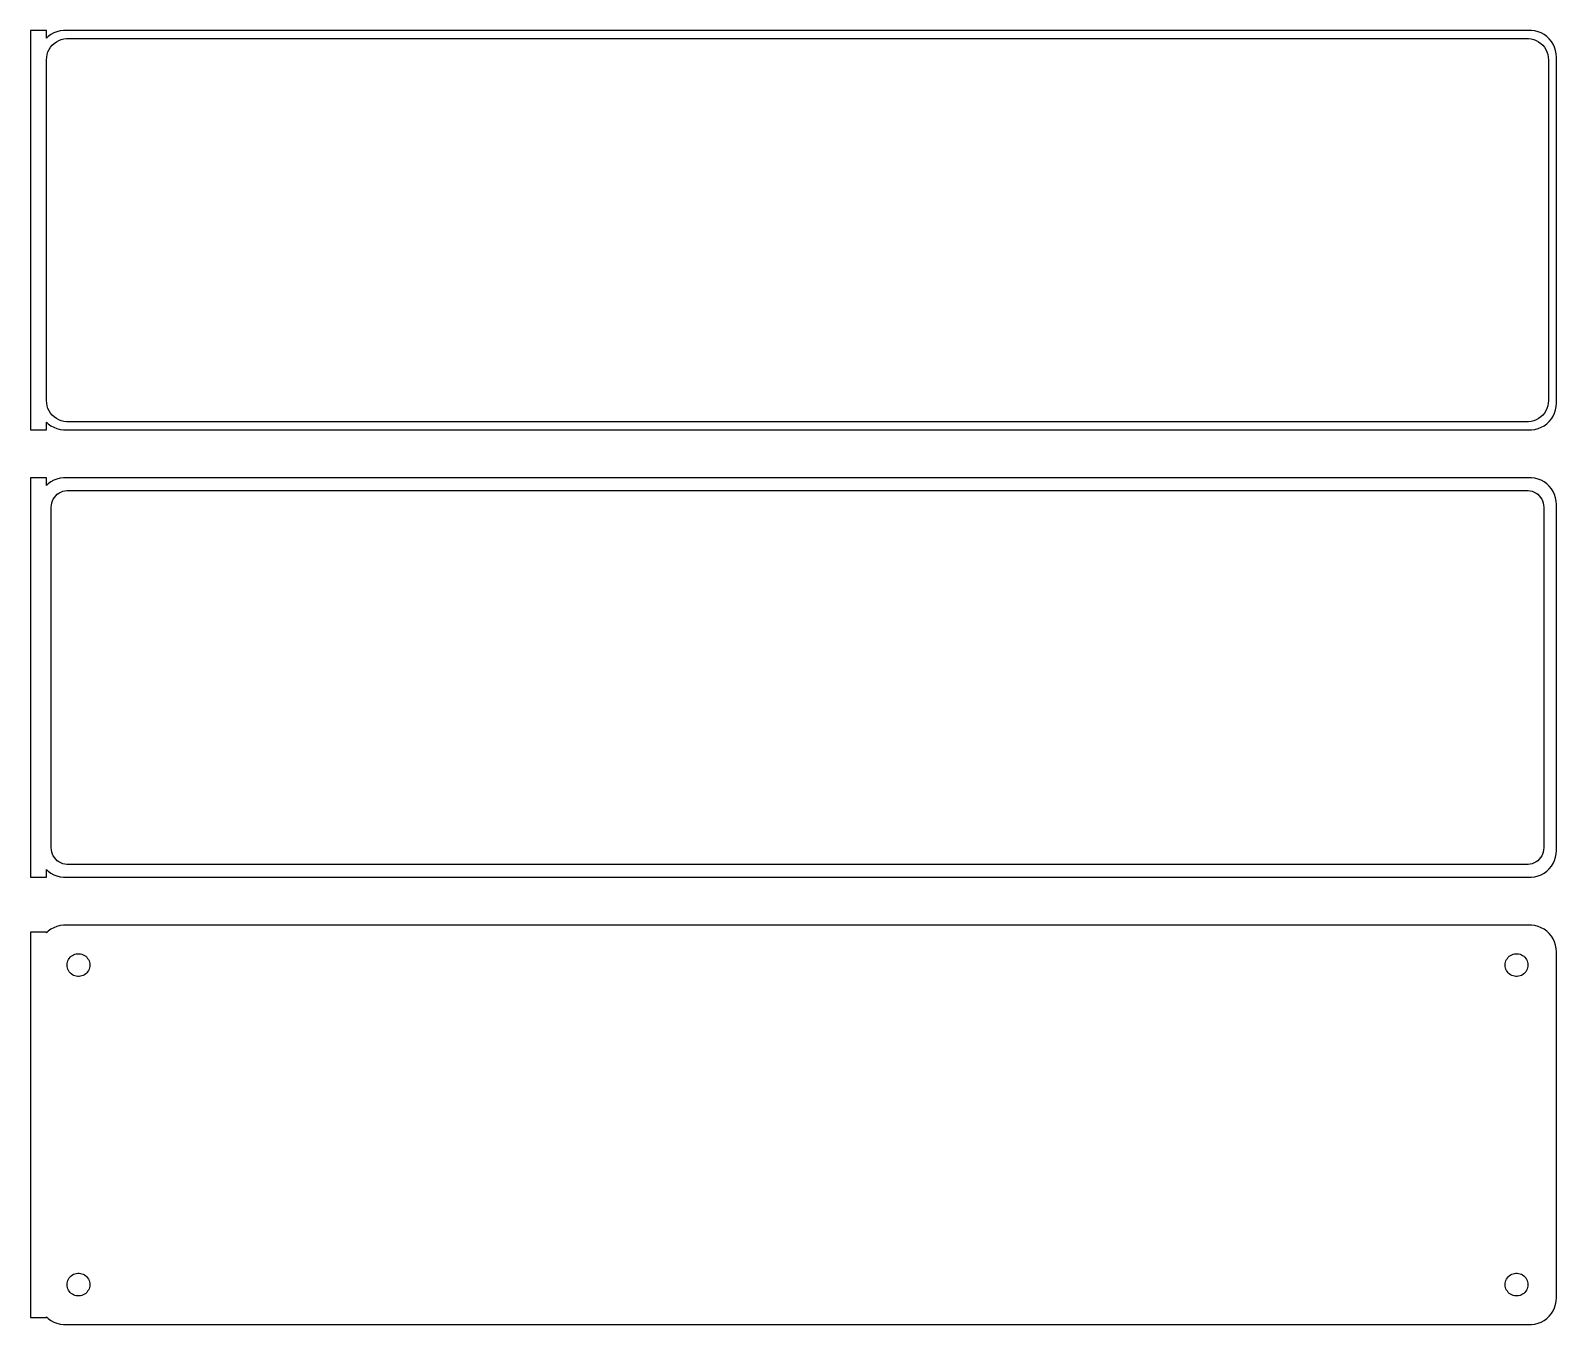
# Model space of a CAD drawing. Header units: metres. Extents: x -144 to 142, y 215 to 457.
import ezdxf

# ---------------------------------------------------------------- set-up
doc = ezdxf.new("R2010")
doc.units = ezdxf.units.M

msp = doc.modelspace()

# ---------------------------------------------------------------- linework, layer by layer
for p, q in [((-141, 457.49), (-144, 457.49)), ((-144, 457.49), (-144, 382.51)), ((-141, 456.059), (-141, 457.49)), ((-140.687, 456.353), (-141, 456.059)), ((-140.179, 456.722), (-140.687, 456.353)), ((-139.629, 457.024), (-140.179, 456.722)), ((-139.045, 457.255), (-139.629, 457.024)), ((-139.143, 455.377), (-138.703, 455.619)), ((-138.437, 457.411), (-139.045, 457.255)), ((-138.703, 455.619), (-138.236, 455.804)), ((-137.814, 457.49), (-138.437, 457.411)), ((-138.236, 455.804), (-137.75, 455.929)), ((137.814, 457.49), (-137.814, 457.49)), ((-137.75, 455.929), (-137.251, 455.992)), ((-137.251, 455.992), (137.251, 455.992)), ((137.251, 455.992), (137.75, 455.929)), ((137.75, 455.929), (138.236, 455.804)), ((138.437, 457.411), (137.814, 457.49)), ((138.236, 455.804), (138.703, 455.619)), ((139.045, 457.255), (138.437, 457.411)), ((138.703, 455.619), (139.143, 455.377)), ((139.629, 457.024), (139.045, 457.255)), ((140.179, 456.722), (139.629, 457.024)), ((140.687, 456.353), (140.179, 456.722)), ((141.145, 455.923), (140.687, 456.353)), ((141.545, 455.439), (141.145, 455.923)), ((-140.968, 452.501), (-140.874, 452.995)), ((-140.874, 452.995), (-140.719, 453.472)), ((-140.719, 453.472), (-140.505, 453.927)), ((-140.505, 453.927), (-140.236, 454.351)), ((-140.236, 454.351), (-139.916, 454.738)), ((-139.916, 454.738), (-139.55, 455.082)), ((-139.55, 455.082), (-139.143, 455.377)), ((139.143, 455.377), (139.55, 455.082)), ((139.55, 455.082), (139.916, 454.738)), ((139.916, 454.738), (140.236, 454.351)), ((140.236, 454.351), (140.505, 453.927)), ((140.505, 453.927), (140.719, 453.472)), ((140.719, 453.472), (140.874, 452.995)), ((140.874, 452.995), (140.968, 452.501)), ((141.882, 454.909), (141.545, 455.439)), ((142.149, 454.341), (141.882, 454.909)), ((142.343, 453.743), (142.149, 454.341)), ((142.461, 453.127), (142.343, 453.743)), ((142.5, 452.5), (142.461, 453.127)), ((-141, 452), (-140.968, 452.501)), ((-141, 388), (-141, 452)), ((140.968, 452.501), (141, 452)), ((141, 452), (141, 388)), ((142.5, 387.5), (142.5, 452.5)), ((-140.968, 387.499), (-141, 388)), ((-140.874, 387.005), (-140.968, 387.499)), ((-140.719, 386.528), (-140.874, 387.005)), ((140.874, 387.005), (140.719, 386.528)), ((140.968, 387.499), (140.874, 387.005)), ((141, 388), (140.968, 387.499)), ((142.343, 386.257), (142.461, 386.873)), ((142.461, 386.873), (142.5, 387.5)), ((-141, 383.941), (-140.687, 383.647)), ((-141, 382.51), (-141, 383.941)), ((-140.505, 386.073), (-140.719, 386.528)), ((-140.236, 385.649), (-140.505, 386.073)), ((-139.916, 385.262), (-140.236, 385.649)), ((-139.55, 384.918), (-139.916, 385.262)), ((-139.143, 384.623), (-139.55, 384.918)), ((-138.703, 384.381), (-139.143, 384.623)), ((-138.236, 384.196), (-138.703, 384.381)), ((-137.75, 384.071), (-138.236, 384.196)), ((-137.251, 384.008), (-137.75, 384.071)), ((137.251, 384.008), (-137.251, 384.008)), ((137.75, 384.071), (137.251, 384.008)), ((138.236, 384.196), (137.75, 384.071)), ((138.703, 384.381), (138.236, 384.196)), ((139.143, 384.623), (138.703, 384.381)), ((139.55, 384.918), (139.143, 384.623)), ((139.916, 385.262), (139.55, 384.918)), ((140.236, 385.649), (139.916, 385.262)), ((140.505, 386.073), (140.236, 385.649)), ((140.719, 386.528), (140.505, 386.073)), ((140.687, 383.647), (141.145, 384.077)), ((141.145, 384.077), (141.545, 384.561)), ((141.545, 384.561), (141.882, 385.091)), ((141.882, 385.091), (142.149, 385.659)), ((142.149, 385.659), (142.343, 386.257)), ((-144, 382.51), (-141, 382.51)), ((-140.687, 383.647), (-140.179, 383.278)), ((-140.179, 383.278), (-139.629, 382.976)), ((-139.629, 382.976), (-139.045, 382.745)), ((-139.045, 382.745), (-138.437, 382.589)), ((-138.437, 382.589), (-137.814, 382.51)), ((-137.814, 382.51), (137.814, 382.51)), ((137.814, 382.51), (138.437, 382.589)), ((138.437, 382.589), (139.045, 382.745)), ((139.045, 382.745), (139.629, 382.976)), ((139.629, 382.976), (140.179, 383.278)), ((140.179, 383.278), (140.687, 383.647)), ((-141, 373.479), (-144, 373.479)), ((-144, 373.479), (-144, 298.521)), ((-141, 372.059), (-141, 373.479)), ((-140.179, 372.722), (-140.687, 372.353)), ((-139.629, 373.024), (-140.179, 372.722)), ((-139.045, 373.255), (-139.629, 373.024)), ((-138.437, 373.411), (-139.045, 373.255)), ((-137.814, 373.49), (-138.437, 373.411)), ((137.814, 373.49), (-137.814, 373.49)), ((138.437, 373.411), (137.814, 373.49)), ((139.045, 373.255), (138.437, 373.411)), ((139.629, 373.024), (139.045, 373.255)), ((140.179, 372.722), (139.629, 373.024)), ((140.687, 372.353), (140.179, 372.722)), ((-140.687, 372.353), (-141, 372.059)), ((-139.728, 369.5), (-139.518, 369.83)), ((-139.518, 369.83), (-139.269, 370.131)), ((-139.269, 370.131), (-138.984, 370.399)), ((-138.984, 370.399), (-138.668, 370.628)), ((-138.668, 370.628), (-138.325, 370.817)), ((-138.325, 370.817), (-137.962, 370.961)), ((-137.962, 370.961), (-137.583, 371.058)), ((-137.583, 371.058), (-137.195, 371.107)), ((-137.195, 371.107), (137.195, 371.107)), ((137.195, 371.107), (137.583, 371.058)), ((137.583, 371.058), (137.962, 370.961)), ((137.962, 370.961), (138.325, 370.817)), ((138.325, 370.817), (138.668, 370.628)), ((138.668, 370.628), (138.984, 370.399)), ((138.984, 370.399), (139.269, 370.131)), ((139.269, 370.131), (139.518, 369.83)), ((139.518, 369.83), (139.728, 369.5)), ((141.145, 371.923), (140.687, 372.353)), ((141.545, 371.439), (141.145, 371.923)), ((141.882, 370.909), (141.545, 371.439)), ((142.149, 370.341), (141.882, 370.909)), ((142.343, 369.743), (142.149, 370.341)), ((142.461, 369.127), (142.343, 369.743)), ((-140.113, 368), (-140.088, 368.39)), ((-140.113, 304), (-140.113, 368)), ((-140.088, 368.39), (-140.015, 368.774)), ((-140.015, 368.774), (-139.894, 369.146)), ((-139.894, 369.146), (-139.728, 369.5)), ((139.728, 369.5), (139.894, 369.146)), ((139.894, 369.146), (140.015, 368.774)), ((140.015, 368.774), (140.088, 368.39)), ((140.088, 368.39), (140.113, 368)), ((140.113, 368), (140.113, 304)), ((142.5, 368.5), (142.461, 369.127)), ((142.5, 303.5), (142.5, 368.5)), ((-140.088, 303.61), (-140.113, 304)), ((140.113, 304), (140.088, 303.61)), ((-140.015, 303.226), (-140.088, 303.61)), ((-139.894, 302.854), (-140.015, 303.226)), ((-139.728, 302.5), (-139.894, 302.854)), ((-139.518, 302.17), (-139.728, 302.5)), ((-139.269, 301.869), (-139.518, 302.17)), ((-138.984, 301.601), (-139.269, 301.869)), ((-138.668, 301.372), (-138.984, 301.601)), ((-138.325, 301.183), (-138.668, 301.372)), ((-137.962, 301.039), (-138.325, 301.183)), ((-137.583, 300.942), (-137.962, 301.039)), ((-137.195, 300.893), (-137.583, 300.942)), ((137.195, 300.893), (-137.195, 300.893)), ((137.583, 300.942), (137.195, 300.893)), ((137.962, 301.039), (137.583, 300.942)), ((138.325, 301.183), (137.962, 301.039)), ((138.668, 301.372), (138.325, 301.183)), ((138.984, 301.601), (138.668, 301.372)), ((139.269, 301.869), (138.984, 301.601)), ((139.518, 302.17), (139.269, 301.869)), ((139.728, 302.5), (139.518, 302.17)), ((139.894, 302.854), (139.728, 302.5)), ((140.015, 303.226), (139.894, 302.854)), ((140.088, 303.61), (140.015, 303.226)), ((141.545, 300.561), (141.882, 301.091)), ((141.882, 301.091), (142.149, 301.659)), ((142.149, 301.659), (142.343, 302.257)), ((142.343, 302.257), (142.461, 302.873)), ((142.461, 302.873), (142.5, 303.5)), ((-144, 298.521), (-141, 298.521)), ((-141, 298.521), (-141, 299.941)), ((-141, 299.941), (-140.687, 299.647)), ((-140.687, 299.647), (-140.179, 299.278)), ((-140.179, 299.278), (-139.629, 298.976)), ((-139.629, 298.976), (-139.045, 298.745)), ((-139.045, 298.745), (-138.437, 298.589)), ((-138.437, 298.589), (-137.814, 298.51)), ((-137.814, 298.51), (137.814, 298.51)), ((137.814, 298.51), (138.437, 298.589)), ((138.437, 298.589), (139.045, 298.745)), ((139.045, 298.745), (139.629, 298.976)), ((139.629, 298.976), (140.179, 299.278)), ((140.179, 299.278), (140.687, 299.647)), ((140.687, 299.647), (141.145, 300.077)), ((141.145, 300.077), (141.545, 300.561)), ((-138.437, 289.411), (-139.045, 289.255)), ((-137.814, 289.49), (-138.437, 289.411)), ((137.814, 289.49), (-137.814, 289.49)), ((138.437, 289.411), (137.814, 289.49)), ((139.045, 289.255), (138.437, 289.411)), ((-141, 288.153), (-144, 288.153)), ((-144, 288.153), (-144, 215.847)), ((-140.687, 288.353), (-141, 288.059)), ((-141, 288.059), (-141, 288.153)), ((-140.179, 288.722), (-140.687, 288.353)), ((-139.629, 289.024), (-140.179, 288.722)), ((-139.045, 289.255), (-139.629, 289.024)), ((139.629, 289.024), (139.045, 289.255)), ((140.179, 288.722), (139.629, 289.024)), ((140.687, 288.353), (140.179, 288.722)), ((141.145, 287.923), (140.687, 288.353)), ((141.545, 287.439), (141.145, 287.923)), ((141.882, 286.909), (141.545, 287.439)), ((142.149, 286.341), (141.882, 286.909)), ((-136.557, 283.462), (-136.361, 283.645)), ((-136.361, 283.645), (-136.144, 283.803)), ((-136.144, 283.803), (-135.909, 283.932)), ((-135.909, 283.932), (-135.66, 284.031)), ((-135.66, 284.031), (-135.4, 284.097)), ((-135.4, 284.097), (-135.134, 284.131)), ((-135.134, 284.131), (-134.866, 284.131)), ((-134.866, 284.131), (-134.6, 284.097)), ((-134.6, 284.097), (-134.34, 284.031)), ((-134.34, 284.031), (-134.091, 283.932)), ((-134.091, 283.932), (-133.856, 283.803)), ((-133.856, 283.803), (-133.639, 283.645)), ((-133.639, 283.645), (-133.443, 283.462)), ((133.443, 283.462), (133.639, 283.645)), ((133.639, 283.645), (133.856, 283.803)), ((133.856, 283.803), (134.091, 283.932)), ((134.091, 283.932), (134.34, 284.031)), ((134.34, 284.031), (134.6, 284.097)), ((134.6, 284.097), (134.866, 284.131)), ((134.866, 284.131), (135.134, 284.131)), ((135.134, 284.131), (135.4, 284.097)), ((135.4, 284.097), (135.66, 284.031)), ((135.66, 284.031), (135.909, 283.932)), ((135.909, 283.932), (136.144, 283.803)), ((136.144, 283.803), (136.361, 283.645)), ((136.361, 283.645), (136.557, 283.462)), ((142.343, 285.743), (142.149, 286.341)), ((142.461, 285.127), (142.343, 285.743)), ((142.5, 284.5), (142.461, 285.127)), ((142.5, 219.5), (142.5, 284.5)), ((-137.135, 282), (-137.118, 282.268)), ((-137.118, 281.732), (-137.135, 282)), ((-137.118, 282.268), (-137.068, 282.531)), ((-137.068, 281.469), (-137.118, 281.732)), ((-137.068, 282.531), (-136.985, 282.786)), ((-136.985, 281.214), (-137.068, 281.469)), ((-136.985, 282.786), (-136.871, 283.029)), ((-136.871, 280.971), (-136.985, 281.214)), ((-136.871, 283.029), (-136.727, 283.255)), ((-136.727, 280.745), (-136.871, 280.971)), ((-136.727, 283.255), (-136.557, 283.462)), ((-133.443, 283.462), (-133.273, 283.255)), ((-133.273, 283.255), (-133.129, 283.029)), ((-133.129, 280.971), (-133.273, 280.745)), ((-133.129, 283.029), (-133.015, 282.786)), ((-133.015, 281.214), (-133.129, 280.971)), ((-133.015, 282.786), (-132.932, 282.531)), ((-132.932, 281.469), (-133.015, 281.214)), ((-132.932, 282.531), (-132.882, 282.268)), ((-132.882, 281.732), (-132.932, 281.469)), ((-132.882, 282.268), (-132.865, 282)), ((-132.865, 282), (-132.882, 281.732)), ((132.865, 282), (132.882, 282.268)), ((132.882, 281.732), (132.865, 282)), ((132.882, 282.268), (132.932, 282.531)), ((132.932, 281.469), (132.882, 281.732)), ((132.932, 282.531), (133.015, 282.786)), ((133.015, 281.214), (132.932, 281.469)), ((133.015, 282.786), (133.129, 283.029)), ((133.129, 280.971), (133.015, 281.214)), ((133.129, 283.029), (133.273, 283.255)), ((133.273, 280.745), (133.129, 280.971)), ((133.273, 283.255), (133.443, 283.462)), ((136.557, 283.462), (136.727, 283.255)), ((136.727, 283.255), (136.871, 283.029)), ((136.871, 280.971), (136.727, 280.745)), ((136.871, 283.029), (136.985, 282.786)), ((136.985, 281.214), (136.871, 280.971)), ((136.985, 282.786), (137.068, 282.531)), ((137.068, 281.469), (136.985, 281.214)), ((137.068, 282.531), (137.118, 282.268)), ((137.118, 281.732), (137.068, 281.469)), ((137.118, 282.268), (137.135, 282)), ((137.135, 282), (137.118, 281.732)), ((-136.557, 280.538), (-136.727, 280.745)), ((-136.361, 280.355), (-136.557, 280.538)), ((-136.144, 280.197), (-136.361, 280.355)), ((-135.909, 280.068), (-136.144, 280.197)), ((-135.66, 279.969), (-135.909, 280.068)), ((-135.4, 279.903), (-135.66, 279.969)), ((-135.134, 279.869), (-135.4, 279.903)), ((-134.866, 279.869), (-135.134, 279.869)), ((-134.6, 279.903), (-134.866, 279.869)), ((-134.34, 279.969), (-134.6, 279.903)), ((-134.091, 280.068), (-134.34, 279.969)), ((-133.856, 280.197), (-134.091, 280.068)), ((-133.639, 280.355), (-133.856, 280.197)), ((-133.443, 280.538), (-133.639, 280.355)), ((-133.273, 280.745), (-133.443, 280.538)), ((133.443, 280.538), (133.273, 280.745)), ((133.639, 280.355), (133.443, 280.538)), ((133.856, 280.197), (133.639, 280.355)), ((134.091, 280.068), (133.856, 280.197)), ((134.34, 279.969), (134.091, 280.068)), ((134.6, 279.903), (134.34, 279.969)), ((134.866, 279.869), (134.6, 279.903)), ((135.134, 279.869), (134.866, 279.869)), ((135.4, 279.903), (135.134, 279.869)), ((135.66, 279.969), (135.4, 279.903)), ((135.909, 280.068), (135.66, 279.969)), ((136.144, 280.197), (135.909, 280.068)), ((136.361, 280.355), (136.144, 280.197)), ((136.557, 280.538), (136.361, 280.355)), ((136.727, 280.745), (136.557, 280.538)), ((-136.557, 223.462), (-136.361, 223.645)), ((-136.361, 223.645), (-136.144, 223.803)), ((-136.144, 223.803), (-135.909, 223.932)), ((-135.909, 223.932), (-135.66, 224.031)), ((-135.66, 224.031), (-135.4, 224.097)), ((-135.4, 224.097), (-135.134, 224.131)), ((-135.134, 224.131), (-134.866, 224.131)), ((-134.866, 224.131), (-134.6, 224.097)), ((-134.6, 224.097), (-134.34, 224.031)), ((-134.34, 224.031), (-134.091, 223.932)), ((-134.091, 223.932), (-133.856, 223.803)), ((-133.856, 223.803), (-133.639, 223.645)), ((-133.639, 223.645), (-133.443, 223.462)), ((133.443, 223.462), (133.639, 223.645)), ((133.639, 223.645), (133.856, 223.803)), ((133.856, 223.803), (134.091, 223.932)), ((134.091, 223.932), (134.34, 224.031)), ((134.34, 224.031), (134.6, 224.097)), ((134.6, 224.097), (134.866, 224.131)), ((134.866, 224.131), (135.134, 224.131)), ((135.134, 224.131), (135.4, 224.097)), ((135.4, 224.097), (135.66, 224.031)), ((135.66, 224.031), (135.909, 223.932)), ((135.909, 223.932), (136.144, 223.803)), ((136.144, 223.803), (136.361, 223.645)), ((136.361, 223.645), (136.557, 223.462)), ((-137.135, 222), (-137.118, 222.268)), ((-137.118, 221.732), (-137.135, 222)), ((-137.118, 222.268), (-137.068, 222.531)), ((-137.068, 221.469), (-137.118, 221.732)), ((-137.068, 222.531), (-136.985, 222.786)), ((-136.985, 221.214), (-137.068, 221.469)), ((-136.985, 222.786), (-136.871, 223.029)), ((-136.871, 220.971), (-136.985, 221.214)), ((-136.871, 223.029), (-136.727, 223.255)), ((-136.727, 220.745), (-136.871, 220.971)), ((-136.727, 223.255), (-136.557, 223.462)), ((-136.557, 220.538), (-136.727, 220.745)), ((-133.443, 223.462), (-133.273, 223.255)), ((-133.273, 220.745), (-133.443, 220.538)), ((-133.273, 223.255), (-133.129, 223.029)), ((-133.129, 220.971), (-133.273, 220.745)), ((-133.129, 223.029), (-133.015, 222.786)), ((-133.015, 221.214), (-133.129, 220.971)), ((-133.015, 222.786), (-132.932, 222.531)), ((-132.932, 221.469), (-133.015, 221.214)), ((-132.932, 222.531), (-132.882, 222.268)), ((-132.882, 221.732), (-132.932, 221.469)), ((-132.882, 222.268), (-132.865, 222)), ((-132.865, 222), (-132.882, 221.732)), ((132.865, 222), (132.882, 222.268)), ((132.882, 221.732), (132.865, 222)), ((132.882, 222.268), (132.932, 222.531)), ((132.932, 221.469), (132.882, 221.732)), ((132.932, 222.531), (133.015, 222.786)), ((133.015, 221.214), (132.932, 221.469)), ((133.015, 222.786), (133.129, 223.029)), ((133.129, 220.971), (133.015, 221.214)), ((133.129, 223.029), (133.273, 223.255)), ((133.273, 220.745), (133.129, 220.971)), ((133.273, 223.255), (133.443, 223.462)), ((133.443, 220.538), (133.273, 220.745)), ((136.557, 223.462), (136.727, 223.255)), ((136.727, 220.745), (136.557, 220.538)), ((136.727, 223.255), (136.871, 223.029)), ((136.871, 220.971), (136.727, 220.745)), ((136.871, 223.029), (136.985, 222.786)), ((136.985, 221.214), (136.871, 220.971)), ((136.985, 222.786), (137.068, 222.531)), ((137.068, 221.469), (136.985, 221.214)), ((137.068, 222.531), (137.118, 222.268)), ((137.118, 221.732), (137.068, 221.469)), ((137.118, 222.268), (137.135, 222)), ((137.135, 222), (137.118, 221.732)), ((-136.361, 220.355), (-136.557, 220.538)), ((-136.144, 220.197), (-136.361, 220.355)), ((-135.909, 220.068), (-136.144, 220.197)), ((-135.66, 219.969), (-135.909, 220.068)), ((-135.4, 219.903), (-135.66, 219.969)), ((-135.134, 219.869), (-135.4, 219.903)), ((-134.866, 219.869), (-135.134, 219.869)), ((-134.6, 219.903), (-134.866, 219.869)), ((-134.34, 219.969), (-134.6, 219.903)), ((-134.091, 220.068), (-134.34, 219.969)), ((-133.856, 220.197), (-134.091, 220.068)), ((-133.639, 220.355), (-133.856, 220.197)), ((-133.443, 220.538), (-133.639, 220.355)), ((133.639, 220.355), (133.443, 220.538)), ((133.856, 220.197), (133.639, 220.355)), ((134.091, 220.068), (133.856, 220.197)), ((134.34, 219.969), (134.091, 220.068)), ((134.6, 219.903), (134.34, 219.969)), ((134.866, 219.869), (134.6, 219.903)), ((135.134, 219.869), (134.866, 219.869)), ((135.4, 219.903), (135.134, 219.869)), ((135.66, 219.969), (135.4, 219.903)), ((135.909, 220.068), (135.66, 219.969)), ((136.144, 220.197), (135.909, 220.068)), ((136.361, 220.355), (136.144, 220.197)), ((136.557, 220.538), (136.361, 220.355)), ((142.149, 217.659), (142.343, 218.257)), ((142.343, 218.257), (142.461, 218.873)), ((142.461, 218.873), (142.5, 219.5)), ((-144, 215.847), (-141, 215.847)), ((-141, 215.847), (-141, 215.941)), ((-141, 215.941), (-140.687, 215.647)), ((-140.687, 215.647), (-140.179, 215.278)), ((-140.179, 215.278), (-139.629, 214.976)), ((-139.629, 214.976), (-139.045, 214.745)), ((139.045, 214.745), (139.629, 214.976)), ((139.629, 214.976), (140.179, 215.278)), ((140.179, 215.278), (140.687, 215.647)), ((140.687, 215.647), (141.145, 216.077)), ((141.145, 216.077), (141.545, 216.561)), ((141.545, 216.561), (141.882, 217.091)), ((141.882, 217.091), (142.149, 217.659)), ((-139.045, 214.745), (-138.437, 214.589)), ((-138.437, 214.589), (-137.814, 214.51)), ((-137.814, 214.51), (137.814, 214.51)), ((137.814, 214.51), (138.437, 214.589)), ((138.437, 214.589), (139.045, 214.745))]:
    msp.add_line(p, q)

doc.saveas('drawing.dxf')
